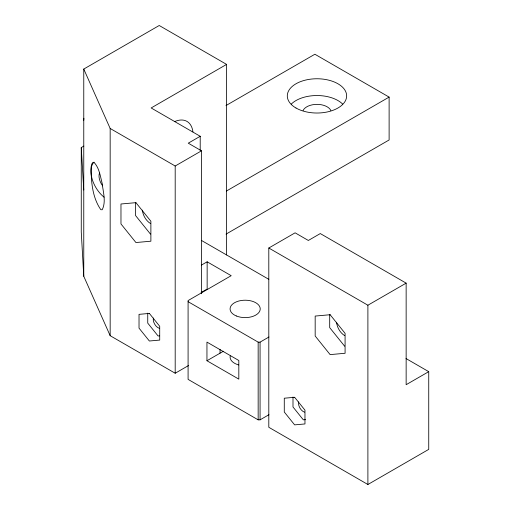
<?xml version="1.0" encoding="UTF-8"?>
<svg xmlns="http://www.w3.org/2000/svg" width="510" height="510" viewBox="0 0 510 510"><rect width="100%" height="100%" fill="white"/><g stroke="black" fill="none" stroke-linecap="round" stroke-linejoin="round"><path stroke-width="0.76" d="M83.767 120.309L83.882 118.237M188.681 365.453L175.191 373.243L110.166 335.701L83.767 276.292L83.767 69.06L159.216 25.5L226.593 64.4L226.593 254.955M83.767 276.292L81.262 231.98L81.262 147.562L83.844 146.07M226.593 64.4L151.145 107.961L200.532 136.476M225.968 105.57L314.88 54.238L389.117 97.104L389.117 139.969L226.045 234.115M83.767 69.06L110.166 128.469L175.191 166.011L201.495 150.826L201.495 293.741M226.459 191.014L389.117 97.104M201.469 265.079L207.149 261.802L231.196 275.687L188.088 300.575L188.088 379.383L258.162 419.845L260.068 419.845L268.961 414.706M268.802 248.013L295.105 232.821L308.34 240.465L320.286 233.567L406.145 283.139L406.145 384.706L428.738 371.662L428.738 449.374L367.895 484.5L268.802 427.284L268.802 248.013L367.895 305.222L406.145 283.139M201.074 292.536L207.149 289.03L207.149 261.802M206.952 360.742L238.82 379.14L238.82 360.5L206.952 342.102L206.952 360.742L223.431 351.231M188.088 301.678L258.162 342.133L260.068 342.133L268.961 336.995M159.56 335.841L158.081 335.975L147.741 323.11L147.741 313.146M305.554 419.641L303.335 419.838L292.995 406.974L292.995 397.009M201.495 150.826L188.266 143.182L200.207 136.285L200.207 150.59M201.303 240.357L268.846 279.346M405.998 358.53L428.738 371.662M344.652 346.226L329.696 327.618L329.696 314.581M150.495 234.128L135.539 215.526L135.539 202.483M81.262 147.562L83.767 190.013M367.895 305.222L367.895 484.5M260.068 342.133L260.068 419.845M258.162 342.133L258.162 419.845M220.02 349.312L220.02 353.194M175.191 166.011L175.191 373.243M110.166 128.469L110.166 335.701M303.087 110.517A14.382 8.3 0 0 1 316.978 104.365A14.382 8.3 0 0 1 330.862 110.517M291.28 104.097A29.669 17.13 0 0 1 342.669 104.097M104.066 197.179A22.822 13.177 60 0 1 94.012 162.116M102.637 185.831A11.411 6.592 60 0 1 99.488 173.043M174.86 121.495A29.669 17.13 -60 0 1 192.927 131.924M159.337 328.306A6.847 3.952 60 0 1 153.408 318.036M304.591 412.169A6.847 3.952 60 0 1 298.662 401.899M238.788 364.962A15.064 8.695 0 0 1 230.22 355.948M344.652 335.599A11.411 6.592 60 0 1 336.6 322.243M150.495 223.507A11.411 6.592 60 0 1 142.443 210.145M91.156 166.968C91.009 181.413 92.374 197.568 100.821 209.674L102.185 209.782C106.303 201.794 103.084 191.932 102.185 183.428C100.323 176.313 99.342 168.198 94.229 162.562L92.865 162.454L91.813 163.959L91.156 166.968M135.928 202.661L120.972 203.994L120.972 223.935L135.928 242.537L150.883 241.204L150.883 221.263L135.928 202.661M149.366 313.427L139.026 314.351L139.026 328.14L149.366 341.005L159.713 340.081L159.713 326.292L149.366 313.427M330.129 314.727L315.174 316.066L315.174 336.007L330.129 354.609L345.085 353.277L345.085 333.336L330.129 314.727M294.621 397.29L284.28 398.214L284.28 412.003L294.621 424.868L304.967 423.944L304.967 410.155L294.621 397.29M295.991 108.005A29.669 17.13 0 0 0 345.633 100.323A29.669 17.13 0 0 0 309.296 79.343A29.669 17.13 0 0 0 295.991 108.005M236.347 315.97A15.064 8.695 0 0 0 260.145 309.787A15.064 8.695 0 0 0 238.973 300.976A15.064 8.695 0 0 0 236.347 315.97"/></g></svg>
